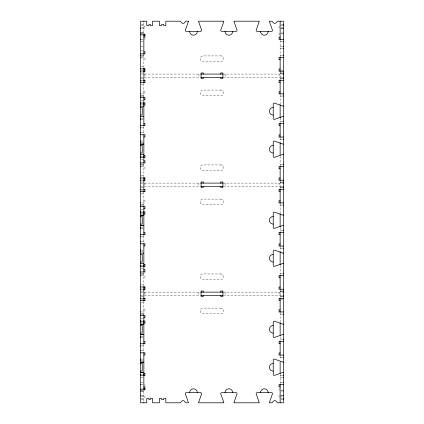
<?xml version="1.0" encoding="UTF-8"?>
<svg xmlns="http://www.w3.org/2000/svg" width="424" height="424" viewBox="0 0 424 424"><rect width="100%" height="100%" fill="white"/><g stroke="black" fill="none" stroke-linecap="round" stroke-linejoin="round"><path stroke-width="0.32" stroke-dasharray="2.12 1.59" d="M283.412 27.65L280.142 27.65M280.142 396.35L283.412 396.35M141.24 24.47L143.858 24.47M280.958 24.47L282.389 24.47M141.24 25.562L143.858 25.562M280.958 25.562L282.389 25.562M143.858 26.288L144.95 26.288L144.95 28.466L141.611 28.466M279.326 26.288L279.05 26.288L279.05 28.466L279.326 28.466M141.24 27.65L143.858 27.65M280.958 28.334L282.389 28.334M280.958 28.466L282.389 28.466M141.24 32.648L143.858 32.648M141.611 33.014L144.95 33.014L144.95 33.973M279.326 33.014L279.05 33.014L279.05 35.192L279.326 35.192M280.958 33.014L282.389 33.014M141.24 33.83L143.858 33.83L143.858 22.154M280.958 33.83L282.596 33.83M141.24 39.374L143.201 39.374M144.674 39.374L144.95 39.374L144.95 37.598M141.24 41.552L143.858 41.552M280.142 41.552L282.389 41.552M141.24 46.274L143.858 46.274M280.142 46.274L282.389 46.274M280.142 48.458L282.389 48.458M141.24 50.636L143.201 50.636M141.611 55.364L143.858 55.364M280.142 55.364L282.389 55.364M141.24 56.09L143.858 56.09M141.404 57.542L144.95 57.542L144.95 59.726L143.858 59.726M141.24 66.722L143.858 66.722M141.404 70.352L143.042 70.352M280.958 70.352L282.596 70.352M141.611 71.174L142.628 71.174M141.24 72.986L143.858 72.986M280.142 72.986L282.389 72.986M280.142 73.352L282.389 73.352M140.588 74.078L143.858 74.078M144.43 74.078L201.098 74.078M222.902 74.078L283.412 74.078M140.588 77.348L143.858 77.348M144.43 77.348L200.552 77.348M223.448 77.348L283.412 77.348M280.142 78.074L282.389 78.074M141.24 78.44L143.858 78.44M280.142 78.44L282.389 78.44M141.24 80.258L142.628 80.258M141.404 81.074L142.22 81.074M141.24 84.71L143.858 84.71M143.858 91.706L144.95 91.706L144.95 93.884L141.404 93.884M141.24 95.342L143.858 95.342M141.611 96.068L143.858 96.068M280.142 96.068L282.389 96.068M141.24 100.79L143.858 100.79M141.24 102.974L142.628 102.974M141.611 103.069L142.766 103.069M141.611 104.161L142.628 104.161M141.611 118.333L143.042 118.333M141.611 119.425L143.312 119.425M280.142 121.232L282.389 121.232M141.611 127.868L143.858 127.868M141.611 132.59L143.858 132.59M280.142 139.226L282.389 139.226M141.611 141.033L143.312 141.033M141.611 142.125L143.042 142.125M141.611 156.297L142.628 156.297M141.611 157.389L142.766 157.389M141.24 157.484L142.628 157.484M141.24 159.668L143.858 159.668M141.611 164.39L143.858 164.39M280.142 164.39L282.389 164.39M141.24 165.116L143.858 165.116M141.404 166.574L144.95 166.574L144.95 168.752L143.858 168.752M141.24 175.748L143.858 175.748M141.404 179.384L142.22 179.384M141.611 180.2L142.628 180.2M141.24 182.018L143.858 182.018M280.142 182.018L282.389 182.018M280.142 182.378L282.389 182.378M140.588 183.11L143.858 183.11M144.43 183.11L201.098 183.11M222.902 183.11L283.412 183.11M140.588 186.38L143.858 186.38M144.43 186.38L200.552 186.38M223.448 186.38L283.412 186.38M280.142 187.106L282.389 187.106M141.24 187.466L143.858 187.466M280.142 187.466L282.389 187.466M141.24 189.284L143.201 189.284M141.404 190.106L143.042 190.106M141.24 193.736L143.858 193.736M143.858 200.732L144.95 200.732L144.95 202.916L141.404 202.916M141.24 204.368L143.858 204.368M141.611 205.094L143.858 205.094M280.142 205.094L282.389 205.094M141.24 209.822L143.858 209.822M141.24 212L142.628 212M141.611 212.101L142.766 212.101M141.611 213.187L142.628 213.187M141.611 227.365L143.042 227.365M141.611 228.451L143.312 228.451M280.142 230.264L282.389 230.264M141.611 236.894L143.858 236.894M141.611 241.622L143.858 241.622M280.142 248.252L282.389 248.252M141.611 250.059L143.312 250.059M141.611 251.151L143.042 251.151M141.611 265.323L142.628 265.323M141.611 266.415L142.766 266.415M141.24 266.516L142.628 266.516M141.24 268.694L143.858 268.694M141.611 273.422L143.858 273.422M280.142 273.422L282.389 273.422M141.24 274.148L143.858 274.148M141.404 275.6L144.95 275.6L144.95 277.778L143.858 277.778M141.24 284.774L143.858 284.774M141.404 288.41L142.22 288.41M141.611 289.226L142.628 289.226M141.24 291.044L143.858 291.044M280.142 291.044L282.389 291.044M280.142 291.41L282.389 291.41M140.588 292.136L143.858 292.136M144.43 292.136L201.098 292.136M222.902 292.136L283.412 292.136M140.588 295.406L143.858 295.406M144.43 295.406L200.552 295.406M223.448 295.406L283.412 295.406M280.142 296.132L282.389 296.132M141.24 296.498L143.858 296.498M280.142 296.498L282.389 296.498M141.24 298.316L142.628 298.316M141.404 299.132L143.042 299.132M280.958 299.132L282.596 299.132M141.24 302.768L143.858 302.768M143.858 309.764L144.95 309.764L144.95 311.942L141.404 311.942M141.24 313.394L143.858 313.394M141.611 314.126L143.858 314.126M280.142 314.126L282.389 314.126M141.24 318.848L143.858 318.848M141.24 321.026L142.628 321.026M141.611 321.127L142.766 321.127M141.611 322.219L142.628 322.219M141.611 336.391L143.042 336.391M141.611 337.483L143.312 337.483M280.142 339.29L282.389 339.29M141.611 345.926L143.858 345.926M141.611 350.648L143.858 350.648M280.142 357.278L282.389 357.278M141.611 359.091L143.312 359.091M141.611 360.177L143.042 360.177M141.611 374.355L142.628 374.355M141.611 375.441L142.766 375.441M141.24 375.542L142.628 375.542M280.142 375.542L282.389 375.542M141.24 377.726L143.858 377.726M280.142 377.726L282.389 377.726M141.24 382.448L143.858 382.448M280.142 382.448L282.389 382.448M141.24 384.626L143.201 384.626M144.674 384.626L144.95 384.626L144.95 386.402M279.326 388.808L279.05 388.808L279.05 390.986L279.326 390.986M141.24 390.17L143.858 390.17L143.858 401.846M280.958 390.17L282.596 390.17M141.611 390.986L144.95 390.986L144.95 390.027M280.958 390.986L282.389 390.986M141.24 391.352L143.858 391.352M141.611 395.534L144.95 395.534L144.95 397.712L143.858 397.712M279.326 395.534L279.05 395.534L279.05 397.712L279.326 397.712M280.958 395.534L282.389 395.534M280.958 395.666L282.389 395.666M141.24 396.35L143.858 396.35M141.24 398.438L143.858 398.438M280.958 398.438L282.389 398.438M141.24 399.53L143.858 399.53M280.958 399.53L282.389 399.53M280.142 40.328L280.142 56.726M280.142 71.82L280.142 79.124M280.142 94.838L280.142 104.013M280.142 117.92L280.142 122.462M280.142 137.858L280.142 141.87M280.142 156.445L280.142 165.89M280.142 181.292L280.142 188.198M280.142 204.002L280.142 213.044M280.142 227.614L280.142 231.626M280.142 247.028L280.142 250.902M280.142 265.472L280.142 274.508M280.142 289.799L280.142 297.362M280.142 312.758L280.142 322.07M280.142 336.64L280.142 340.244M280.142 356.192L280.142 359.563M280.142 374.403L280.142 383.672M279.05 74.078L279.05 77.348M279.05 183.11L279.05 186.38M279.05 292.136L279.05 295.406M225.086 74.078L225.086 77.348M225.086 183.11L225.086 186.38M225.086 292.136L225.086 295.406M198.914 74.078L198.914 77.348M198.914 183.11L198.914 186.38M198.914 292.136L198.914 295.406M144.95 74.078L144.95 77.348M144.95 183.11L144.95 186.38M144.95 292.136L144.95 295.406M143.858 54.452L143.858 67.835M143.858 83.597L143.858 97.25M143.858 126.638L143.858 134.09M143.858 164.03L143.858 176.861M143.858 192.125L143.858 205.46M143.858 235.802L143.858 242.708M143.858 273.056L143.858 286.47M143.858 301.655L143.858 315.032M143.858 344.558L143.858 351.872M221.084 55.91L202.916 55.91A2.724 2.724 0 0 0 200.186 58.634A2.724 2.724 0 0 0 202.916 61.358L221.084 61.358A2.724 2.724 0 0 0 223.814 58.634A2.724 2.724 0 0 0 221.084 55.91M221.084 90.068L202.916 90.068A2.724 2.724 0 0 0 200.186 92.798A2.724 2.724 0 0 0 202.916 95.522L221.084 95.522A2.724 2.724 0 0 0 223.814 92.798A2.724 2.724 0 0 0 221.084 90.068M221.084 164.936L202.916 164.936A2.724 2.724 0 0 0 200.186 167.66A2.724 2.724 0 0 0 202.916 170.39L221.084 170.39A2.724 2.724 0 0 0 223.814 167.66A2.724 2.724 0 0 0 221.084 164.936M221.084 199.1L202.916 199.1A2.724 2.724 0 0 0 200.186 201.824A2.724 2.724 0 0 0 202.916 204.548L221.084 204.548A2.724 2.724 0 0 0 223.814 201.824A2.724 2.724 0 0 0 221.084 199.1M221.084 273.962L202.916 273.962A2.724 2.724 0 0 0 200.186 276.692A2.724 2.724 0 0 0 202.916 279.416L221.084 279.416A2.724 2.724 0 0 0 223.814 276.692A2.724 2.724 0 0 0 221.084 273.962M221.084 308.126L202.916 308.126A2.724 2.724 0 0 0 200.186 310.85A2.724 2.724 0 0 0 202.916 313.58L221.084 313.58A2.724 2.724 0 0 0 223.814 310.85A2.724 2.724 0 0 0 221.084 308.126"/><path stroke-width="0.64" d="M283.004 24.47L283.412 24.47M283.004 25.562L283.412 25.562M283.004 28.334L283.412 28.334M140.588 28.466L140.996 28.466M283.004 28.466L283.412 28.466M140.588 33.014L140.996 33.014M283.004 33.014L283.412 33.014M140.588 34.826L144.95 34.826M143.858 35.192L144.95 35.192M143.858 37.01L144.95 37.01L144.95 34.514M280.142 37.19L279.05 37.19L279.05 39.374L283.412 39.374M140.588 39.374L140.858 39.374M283.004 41.552L283.412 41.552M283.004 46.274L283.412 46.274M283.004 48.458L283.412 48.458M143.858 51.728L144.95 51.728L144.95 53.906L140.588 53.906M140.588 55.364L140.996 55.364M283.004 55.364L283.412 55.364M140.588 57.542L140.996 57.542M283.412 57.542L279.05 57.542L279.05 59.726L280.142 59.726M140.588 68.9L144.95 68.9L144.95 71.174L143.45 71.174M143.858 68.99L144.95 68.99M280.142 68.99L279.05 68.99L279.05 71.174L283.412 71.174M143.858 71.078L144.95 71.078M140.588 71.174L140.996 71.174M283.004 72.986L283.412 72.986M283.004 73.352L283.412 73.352M201.098 74.078L222.902 74.078M283.004 74.078L283.412 74.078M201.098 77.348L222.902 77.348M283.004 77.348L283.412 77.348M283.004 78.074L283.412 78.074M283.004 78.44L283.412 78.44M140.588 80.258L140.996 80.258M143.45 80.258L144.95 80.258L144.95 82.526L140.588 82.526M283.412 80.258L279.05 80.258L279.05 82.436L280.142 82.436M143.858 80.348L144.95 80.348M143.858 82.436L144.95 82.436M280.142 91.706L279.05 91.706L279.05 93.884L283.412 93.884M140.588 93.884L140.996 93.884M140.588 96.068L140.996 96.068M283.004 96.068L283.412 96.068M140.588 97.52L144.95 97.52L144.95 99.698L143.858 99.698M140.588 102.974L140.996 102.974M143.45 102.974L144.95 102.974L144.95 105.152L143.858 105.152M140.588 103.069L140.996 103.069M143.45 103.069L143.858 103.069M140.588 104.161L140.996 104.161M143.45 104.161L143.858 104.161M140.588 106.186L143.858 106.186M140.588 107.431L142.22 107.431L142.22 115.063L140.588 115.063M140.588 116.356L143.858 116.308M140.588 118.333L140.996 118.333M140.588 119.425L140.996 119.425M283.004 121.232L283.412 121.232M283.412 123.416L279.05 123.416L279.05 125.594L280.142 125.594M143.858 123.506L144.95 123.506L144.95 125.684L140.588 125.684M140.588 127.868L140.996 127.868M140.588 132.59L140.996 132.59M140.588 134.774L144.95 134.774L144.95 136.952L143.858 136.952M280.142 134.864L279.05 134.864L279.05 137.042L283.412 137.042M283.004 139.226L283.412 139.226M140.588 141.033L140.996 141.033M140.588 142.125L140.996 142.125M140.588 144.102L143.858 144.102M140.588 144.149L143.858 144.149M140.588 145.395L142.22 145.395L142.22 153.027L140.588 153.027M140.588 154.272L143.858 154.272M143.858 155.306L144.95 155.306L144.95 157.484L143.45 157.484M140.588 156.297L140.996 156.297M143.45 156.297L143.858 156.297M140.588 157.389L140.996 157.389M143.45 157.389L143.858 157.389M140.588 157.484L140.996 157.484M143.858 160.754L144.95 160.754L144.95 162.938L140.588 162.938M140.588 164.39L140.996 164.39M283.004 164.39L283.412 164.39M140.588 166.574L140.996 166.574M283.412 166.574L279.05 166.574L279.05 168.752L280.142 168.752M140.588 177.926L144.95 177.926L144.95 180.2L143.45 180.2M143.858 178.022L144.95 178.022M280.142 178.022L279.05 178.022L279.05 180.2L283.412 180.2M143.858 180.11L144.95 180.11M140.588 180.2L140.996 180.2M283.004 182.018L283.412 182.018M283.004 182.378L283.412 182.378M201.098 183.11L222.902 183.11M283.004 183.11L283.412 183.11M201.098 186.38L222.902 186.38M283.004 186.38L283.412 186.38M283.004 187.106L283.412 187.106M283.004 187.466L283.412 187.466M140.588 189.284L140.996 189.284M283.412 189.284L279.05 189.284L279.05 191.468L280.142 191.468M143.858 189.374L144.95 189.374M143.858 191.468L144.95 191.468M140.588 191.558L144.95 191.558L144.95 189.284M280.142 200.732L279.05 200.732L279.05 202.916L283.412 202.916M140.588 202.916L140.996 202.916M140.588 205.094L140.996 205.094M283.004 205.094L283.412 205.094M140.588 206.546L144.95 206.546L144.95 208.73L143.858 208.73M140.588 212L140.996 212M143.45 212L144.95 212L144.95 214.178L143.858 214.178M140.588 212.101L140.996 212.101M143.45 212.101L143.858 212.101M140.588 213.187L140.996 213.187M143.45 213.187L143.858 213.187M140.588 215.169L143.858 215.169M140.588 215.217L143.858 215.217M140.588 216.463L142.22 216.463L142.22 224.095L140.588 224.095M140.588 225.335L143.858 225.335M140.588 225.383L143.858 225.383M140.588 227.365L140.996 227.365M140.588 228.451L140.996 228.451M283.004 230.264L283.412 230.264M283.412 232.442L279.05 232.442L279.05 234.626L280.142 234.626M143.858 232.532L144.95 232.532L144.95 234.716L140.588 234.716M140.588 236.894L140.996 236.894M140.588 241.622L140.996 241.622M140.588 243.8L144.95 243.8L144.95 245.978L143.858 245.978M280.142 243.89L279.05 243.89L279.05 246.074L283.412 246.074M283.004 248.252L283.412 248.252M140.588 250.059L140.996 250.059M140.588 251.151L140.996 251.151M140.588 253.133L143.858 253.133M140.588 254.421L142.22 254.421L142.22 262.053L140.588 262.053M140.588 263.299L143.858 263.299M143.858 264.332L144.95 264.332L144.95 266.516L143.45 266.516M140.588 265.323L140.996 265.323M143.45 265.323L143.858 265.323M140.588 266.415L140.996 266.415M143.45 266.415L143.858 266.415M140.588 266.516L140.996 266.516M143.858 269.786L144.95 269.786L144.95 271.964L140.588 271.964M140.588 273.422L140.996 273.422M283.004 273.422L283.412 273.422M140.588 275.6L140.996 275.6M283.412 275.6L279.05 275.6L279.05 277.778L280.142 277.778M140.588 286.958L144.95 286.958L144.95 289.226L143.45 289.226M143.858 287.048L144.95 287.048M280.142 287.048L279.05 287.048L279.05 289.226L283.412 289.226M143.858 289.136L144.95 289.136M140.588 289.226L140.996 289.226M283.004 291.044L283.412 291.044M283.004 291.41L283.412 291.41M201.098 292.136L222.902 292.136M283.004 292.136L283.412 292.136M201.098 295.406L222.902 295.406M283.004 295.406L283.412 295.406M283.004 296.132L283.412 296.132M283.004 296.498L283.412 296.498M140.588 298.316L140.996 298.316M143.45 298.316L144.95 298.316L144.95 300.584L140.588 300.584M283.412 298.316L279.05 298.316L279.05 300.494L280.142 300.494M143.858 298.406L144.95 298.406M143.858 300.494L144.95 300.494M280.142 309.764L279.05 309.764L279.05 311.942L283.412 311.942M140.588 311.942L140.996 311.942M140.588 314.126L140.996 314.126M283.004 314.126L283.412 314.126M140.588 315.578L144.95 315.578L144.95 317.756L143.858 317.756M140.588 321.026L140.996 321.026M143.45 321.026L144.95 321.026L144.95 323.21L143.858 323.21M140.588 321.127L140.996 321.127M143.45 321.127L143.858 321.127M140.588 322.219L140.996 322.219M143.45 322.219L143.858 322.219M140.588 325.489L142.22 325.489L142.22 333.121L140.588 333.121M140.588 334.366L143.858 334.366M140.588 334.409L143.858 334.409M140.588 336.391L140.996 336.391M140.588 337.483L140.996 337.483M283.004 339.29L283.412 339.29M283.412 341.474L279.05 341.474L279.05 343.652L280.142 343.652M143.858 341.564L144.95 341.564L144.95 343.742L140.588 343.742M140.588 345.926L140.996 345.926M140.588 350.648L140.996 350.648M140.588 352.826L144.95 352.826L144.95 355.01L143.858 355.01M280.142 352.922L279.05 352.922L279.05 355.1L283.412 355.1M283.004 357.278L283.412 357.278M140.588 359.091L140.996 359.091M140.588 360.177L140.996 360.177M140.588 363.453L142.22 363.453L142.22 371.085L140.588 371.085M140.588 372.325L143.858 372.325M140.588 372.373L143.858 372.373M143.858 373.364L144.95 373.364L144.95 375.542L143.45 375.542M140.588 374.355L140.996 374.355M143.45 374.355L143.858 374.355M140.588 375.441L140.996 375.441M143.45 375.441L143.858 375.441M140.588 375.542L140.996 375.542M283.004 375.542L283.412 375.542M283.004 377.726L283.412 377.726M283.004 382.448L283.412 382.448M140.588 384.626L140.858 384.626M283.412 384.626L279.05 384.626L279.05 386.81L280.142 386.81M143.858 386.99L144.95 386.99L144.95 389.486M143.858 388.808L144.95 388.808M140.588 389.174L144.95 389.174M140.588 390.986L140.996 390.986M283.004 390.986L283.412 390.986M140.588 395.534L140.996 395.534M283.004 395.534L283.412 395.534M283.004 395.666L283.412 395.666M283.004 398.438L283.412 398.438M283.004 399.53L283.412 399.53M280.142 21.2L280.142 39.644M280.142 57.404L280.142 71.444M280.142 79.691L280.142 93.884M280.142 104.675L280.142 117.92M280.142 123.14L280.142 137.18M280.142 142.533L280.142 155.12M280.142 166.436L280.142 180.47M280.142 188.717L280.142 203.324M280.142 213.707L280.142 226.951M280.142 232.172L280.142 246.074M280.142 251.565L280.142 264.809M280.142 275.33L280.142 289.364M280.142 298.316L280.142 312.218M280.142 322.733L280.142 335.315M280.142 341.06L280.142 355.1M280.142 361.847L280.142 373.258M280.142 384.356L280.142 402.8M220.724 74.078L220.724 72.986L222.902 72.986L222.902 78.44L220.724 78.44L220.724 77.348M220.724 183.11L220.724 182.018L222.902 182.018L222.902 187.466L220.724 187.466L220.724 186.38M220.724 292.136L220.724 291.044L222.902 291.044L222.902 296.498L220.724 296.498L220.724 295.406M203.276 74.078L203.276 72.986L201.098 72.986L201.098 78.44L203.276 78.44L203.276 77.348M203.276 183.11L203.276 182.018L201.098 182.018L201.098 187.466L203.276 187.466L203.276 186.38M203.276 292.136L203.276 291.044L201.098 291.044L201.098 296.498L203.276 296.498L203.276 295.406M143.858 21.2L143.858 21.518M143.858 34.556L143.858 54.182M143.858 68.412L143.858 83.019M143.858 97.25L143.858 125.684M143.858 134.636L143.858 163.208M143.858 177.926L143.858 192.046M143.858 206.276L143.858 235.124M143.858 243.53L143.858 272.24M143.858 286.958L143.858 301.072M143.858 315.302L143.858 344.018M143.858 352.556L143.858 389.444M143.858 402.482L143.858 402.8M189.666 392.624A3.816 3.816 0 0 1 193.482 388.808A3.816 3.816 0 0 1 197.298 392.624M225.086 392.624A3.816 3.816 0 0 1 228.902 388.808A3.816 3.816 0 0 1 232.718 392.624M260.5 392.624A3.816 3.816 0 0 1 264.316 388.808A3.816 3.816 0 0 1 268.132 392.624M283.412 324.243A1.092 1.092 0 0 1 283.099 324.201L274.328 321.127A1.092 1.092 0 0 0 273.236 322.219L273.236 336.391A1.092 1.092 0 0 0 274.328 337.483L283.099 334.409A1.092 1.092 0 0 1 283.412 334.366M273.236 333.121A3.816 3.816 0 0 1 269.42 329.305A3.816 3.816 0 0 1 273.236 325.489M283.412 362.207A1.092 1.092 0 0 1 283.099 362.16L274.328 359.091A1.092 1.092 0 0 0 273.236 360.177L273.236 374.355A1.092 1.092 0 0 0 274.328 375.441L283.099 372.373A1.092 1.092 0 0 1 283.412 372.325M273.236 371.085A3.816 3.816 0 0 1 269.42 367.269A3.816 3.816 0 0 1 273.236 363.453M283.412 215.217A1.092 1.092 0 0 1 283.099 215.169L274.328 212.101A1.092 1.092 0 0 0 273.236 213.187L273.236 227.365A1.092 1.092 0 0 0 274.328 228.451L283.099 225.383A1.092 1.092 0 0 1 283.412 225.335M273.236 224.095A3.816 3.816 0 0 1 269.42 220.279A3.816 3.816 0 0 1 273.236 216.463M283.412 253.176A1.092 1.092 0 0 1 283.099 253.133L274.328 250.059A1.092 1.092 0 0 0 273.236 251.151L273.236 265.323A1.092 1.092 0 0 0 274.328 266.415L283.099 263.346A1.092 1.092 0 0 1 283.412 263.299M273.236 262.053A3.816 3.816 0 0 1 269.42 258.237A3.816 3.816 0 0 1 273.236 254.421M197.298 31.376A3.816 3.816 0 0 1 193.482 35.192A3.816 3.816 0 0 1 189.666 31.376M232.718 31.376A3.816 3.816 0 0 1 228.902 35.192A3.816 3.816 0 0 1 225.086 31.376M268.132 31.376A3.816 3.816 0 0 1 264.316 35.192A3.816 3.816 0 0 1 260.5 31.376M283.412 106.186A1.092 1.092 0 0 1 283.099 106.143L274.328 103.069A1.092 1.092 0 0 0 273.236 104.161L273.236 118.333A1.092 1.092 0 0 0 274.328 119.425L283.099 116.356A1.092 1.092 0 0 1 283.412 116.308M273.236 115.063A3.816 3.816 0 0 1 269.42 111.247A3.816 3.816 0 0 1 273.236 107.431M283.412 144.149A1.092 1.092 0 0 1 283.099 144.102L274.328 141.033A1.092 1.092 0 0 0 273.236 142.125L273.236 156.297A1.092 1.092 0 0 0 274.328 157.389L283.099 154.315A1.092 1.092 0 0 1 283.412 154.272M273.236 153.027A3.816 3.816 0 0 1 269.42 149.211A3.816 3.816 0 0 1 273.236 145.395M188.378 21.513L185.304 30.284A1.092 1.092 0 0 0 186.396 31.376L200.568 31.376A1.092 1.092 0 0 0 201.66 30.284L198.591 21.513A1.092 1.092 0 0 1 198.543 21.2L223.84 21.2A1.092 1.092 0 0 1 223.793 21.513L220.724 30.284A1.092 1.092 0 0 0 221.81 31.376L235.988 31.376A1.092 1.092 0 0 0 237.074 30.284L234.006 21.513A1.092 1.092 0 0 1 233.958 21.2L259.255 21.2A1.092 1.092 0 0 1 259.207 21.513L256.138 30.284A1.092 1.092 0 0 0 257.23 31.376L271.402 31.376A1.092 1.092 0 0 0 272.494 30.284L269.42 21.513A1.092 1.092 0 0 1 269.378 21.2L271.678 21.2A1.092 1.092 0 0 1 272.706 21.926A2.178 2.178 0 0 0 276.814 21.926A1.092 1.092 0 0 1 277.842 21.2L283.412 21.2L283.412 402.8L277.842 402.8A1.092 1.092 0 0 1 276.819 402.074A2.178 2.178 0 0 0 272.706 402.074A1.092 1.092 0 0 1 271.678 402.8L269.378 402.8A1.092 1.092 0 0 1 269.42 402.487L272.494 393.716A1.092 1.092 0 0 0 271.402 392.624L257.23 392.624A1.092 1.092 0 0 0 256.138 393.716L259.207 402.487A1.092 1.092 0 0 1 259.255 402.8L233.958 402.8A1.092 1.092 0 0 1 234.006 402.487L237.074 393.716A1.092 1.092 0 0 0 235.988 392.624L221.81 392.624A1.092 1.092 0 0 0 220.724 393.716L223.793 402.487A1.092 1.092 0 0 1 223.84 402.8L198.543 402.8A1.092 1.092 0 0 1 198.591 402.487L201.66 393.716A1.092 1.092 0 0 0 200.568 392.624L186.396 392.624A1.092 1.092 0 0 0 185.304 393.716L188.378 402.487A1.092 1.092 0 0 1 188.42 402.8L186.125 402.8A1.092 1.092 0 0 1 185.097 402.074A2.178 2.178 0 0 0 180.984 402.074A1.092 1.092 0 0 1 179.956 402.8L165.842 402.8L165.842 398.438L163.664 398.438L163.664 399.53L161.666 399.53L161.666 398.438L159.482 398.438L159.482 402.8L152.598 402.8L152.598 398.438L150.414 398.438L150.414 399.53L148.946 399.53L148.946 398.438L146.762 398.438L146.762 402.8L140.588 402.8L140.588 21.2L146.762 21.2L146.762 25.562L148.946 25.562L148.946 24.47L150.414 24.47L150.414 25.562L152.598 25.562L152.598 21.2L159.482 21.2L159.482 25.562L161.666 25.562L161.666 24.47L163.664 24.47L163.664 25.562L165.842 25.562L165.842 21.2L179.956 21.2A1.092 1.092 0 0 1 180.984 21.926A2.178 2.178 0 0 0 185.097 21.926A1.092 1.092 0 0 1 186.125 21.2L188.42 21.2A1.092 1.092 0 0 1 188.378 21.513M143.858 324.201L140.588 324.201L143.858 324.243M143.858 362.16L140.588 362.16L143.858 362.207"/></g></svg>
